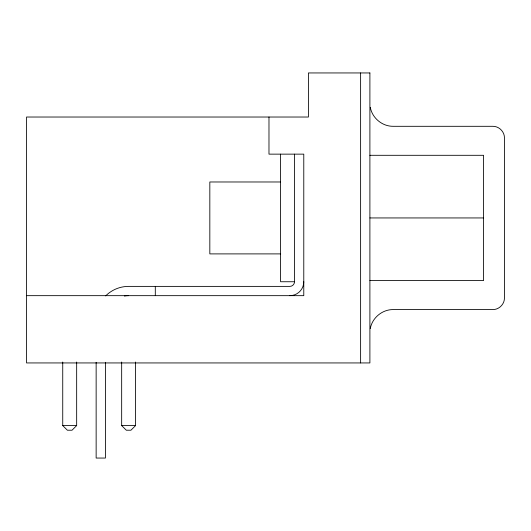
<?xml version="1.0" encoding="UTF-8"?>
<svg xmlns="http://www.w3.org/2000/svg" width="531" height="531" viewBox="0 0 531 531"><rect width="100%" height="100%" fill="white"/><g stroke="black" fill="none" stroke-linecap="round" stroke-linejoin="round"><path stroke-width="0.8" d="M370.286 328.556C372.191 317.85 382.214 309.5 393.093 309.58L492.848 309.58C499.047 309.673 504.543 304.177 504.45 297.977L504.45 137.907C504.543 131.708 499.047 126.212 492.848 126.305L393.093 126.305C382.214 126.385 372.191 118.035 370.286 107.328M76.663 362.023L76.663 425.577L72.017 430.216L67.377 430.216L62.738 425.577L62.738 362.023M135.584 362.023L135.584 425.577L130.945 430.216L126.305 430.216L121.665 425.577L121.665 362.023M369.895 155.304L483.568 155.304L483.568 280.58L369.895 280.58M280.58 181.98L209.825 181.98L209.825 253.898L280.7 253.898M369.895 217.942L483.568 217.942M294.499 154.143L294.499 281.742L280.58 281.742L280.58 154.143M26.55 295.661L303.778 295.661L303.778 154.143L268.978 154.143L268.978 117.026M62.738 425.577L76.663 425.577M121.665 425.577L135.584 425.577M360.615 72.946L360.615 362.938M155.304 286.382L155.304 295.661M105.423 362.315L105.423 458.054L96.144 458.054L96.144 362.315M303.778 281.742A13.919 13.919 0 0 1 289.86 295.661M294.499 281.742A4.64 4.64 0 0 1 289.86 286.382L128.628 286.382A32.477 32.477 0 0 0 105.662 295.893M124.407 296.046A23.198 23.198 0 0 1 128.628 295.661M369.895 72.946L308.418 72.946L308.418 117.026L26.55 117.026L26.55 362.938L369.895 362.938L369.895 72.946"/></g></svg>
